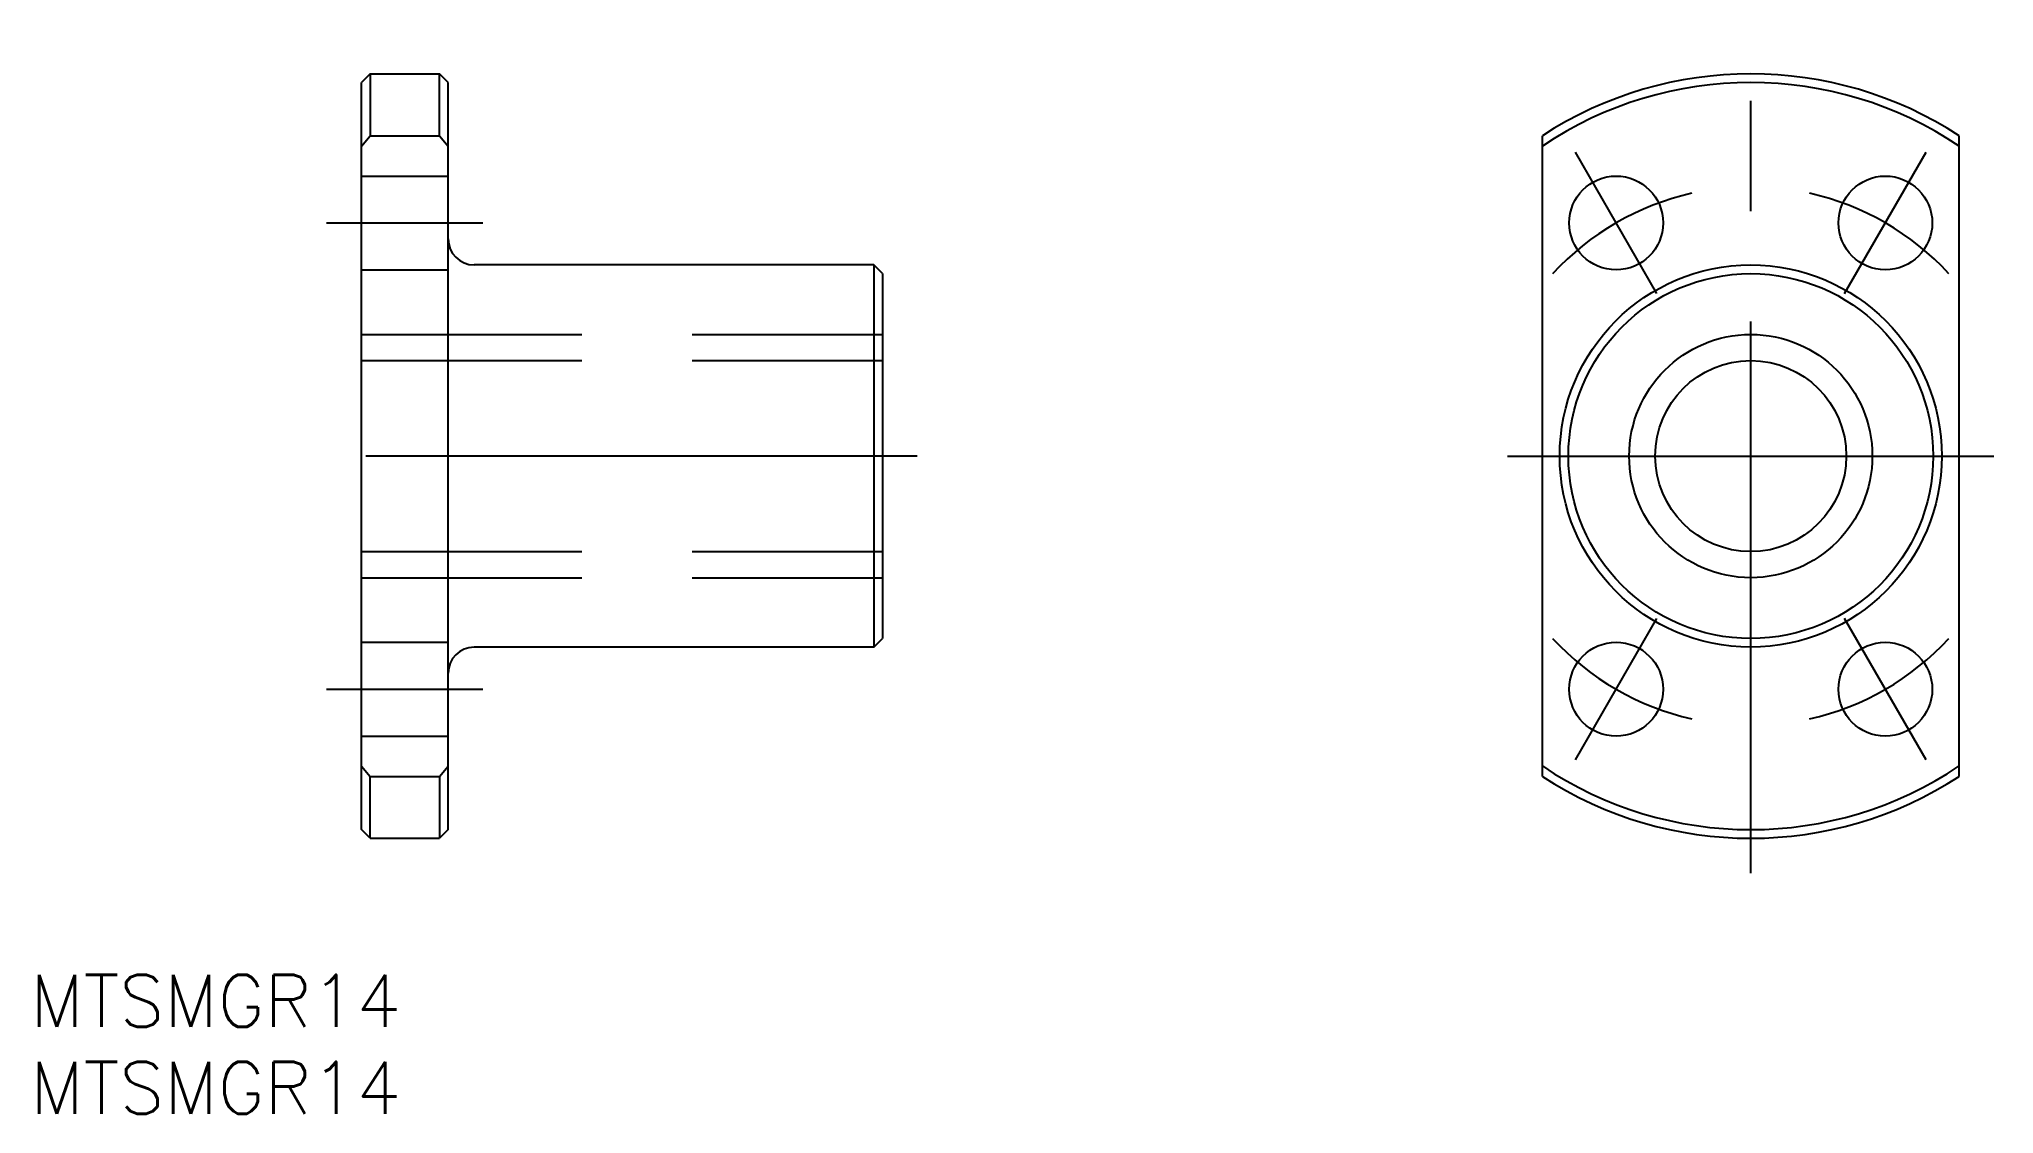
# Model space of a CAD drawing. Extents: x -99 to 14, y -38 to 24.
import ezdxf

# ---------------------------------------------------------------- set-up
doc = ezdxf.new("R2010")
doc.units = 0
doc.linetypes.add('CENTER', pattern=[50.8, 31.75, -6.35, 6.35, -6.35])
doc.linetypes.add('DASHED', pattern=[19.05, 12.7, -6.35])
doc.layers.get('0').update_dxf_attribs({"linetype": 'CONTINUOUS'})
doc.layers.add('CENTER', color=1, linetype='CENTER')
doc.styles.get("Standard").update_dxf_attribs({"font": 'txt.shx', "height": 3, "bigfont": 'bigfont.shx'})

msp = doc.modelspace()

# ---------------------------------------------------------------- linework, layer by layer
at = {"color": 7, "linetype": 'CONTINUOUS'}
for p, q in [((-79.5, 22), (-80, 21.5)), ((-80, -21.5), (-80, 21.5)), ((-79.5, 22), (-75.5, 22)), ((-79.5, 22), (-79.5, 18.44)), ((-75, 21.5), (-75.5, 22)), ((-75.5, 18.44), (-75.5, 22)), ((-75, -21.5), (-75, 21.5)), ((-80, 17.84), (-79.5, 18.44)), ((-79.5, 18.44), (-75.5, 18.44)), ((-75.5, 18.44), (-75, 17.84)), ((-12, -18.44), (-12, 18.44)), ((12, -18.44), (12, 18.44)), ((-50.5, 11), (-73.5, 11)), ((-50, 10.5), (-50.5, 11)), ((-50.5, 11), (-50.5, -11)), ((-50, 10.5), (-50, -10.5)), ((-50.5, -11), (-73.5, -11)), ((-50.5, -11), (-50, -10.5)), ((-80, -17.84), (-79.5, -18.44)), ((-75.5, -18.44), (-75, -17.84)), ((-79.5, -18.44), (-75.5, -18.44)), ((-79.5, -22), (-79.5, -18.44)), ((-75.5, -18.44), (-75.5, -22)), ((-79.5, -22), (-80, -21.5)), ((-79.5, -22), (-75.5, -22)), ((-75, -21.5), (-75.5, -22))]:
    msp.add_line(p, q, dxfattribs=at)
at = {"color": 3, "linetype": 'DASHED'}
for p, q in [((-80, 16.12), (-75, 16.12)), ((-80, 10.72), (-75, 10.72)), ((-80, 7), (-50, 7)), ((-80, 5.5), (-50, 5.5)), ((-80, -5.5), (-50, -5.5)), ((-80, -7), (-50, -7)), ((-80, -10.72), (-75, -10.72)), ((-80, -16.12), (-75, -16.12))]:
    msp.add_line(p, q, dxfattribs=at)
at = {"color": 7, "linetype": 'CONTINUOUS'}
for centre, radius in [((-7.75, 13.42), 2.7), ((7.75, 13.42), 2.7), ((0, 0), 11), ((0, 0), 10.5), ((0, 0), 5.5), ((-7.75, -13.42), 2.7), ((7.75, -13.42), 2.7)]:
    msp.add_circle(centre, radius, dxfattribs=at)
at = {"color": 3, "linetype": 'CONTINUOUS'}
msp.add_circle((0, 0), 7, dxfattribs=at)
at = {"color": 7, "linetype": 'CONTINUOUS'}
for centre, radius, start, end in [((0, 0), 22, 56.9443, 123.0557), ((0, 0), 21.5, 56.0728, 123.9272), ((-73.5, 12.5), 1.5, 180, 270), ((-73.5, -12.5), 1.5, 90, 180), ((0, 0), 21.5, 236.0728, 303.9272), ((0, 0), 22, 236.9443, 303.0557)]:
    msp.add_arc(centre, radius, start, end, dxfattribs=at)
at = {"layer": 'CENTER', "color": 1, "linetype": 'CENTER'}
for p, q in [((0, -24), (0, 24)), ((-5.4, 9.35), (-10.1, 17.49)), ((5.4, 9.35), (10.1, 17.49)), ((-82, 13.42), (-73, 13.42)), ((-48, 0), (-82, 0)), ((-14, 0), (14, 0)), ((-10.1, -17.49), (-5.4, -9.35)), ((10.1, -17.49), (5.4, -9.35)), ((-82, -13.42), (-73, -13.42))]:
    msp.add_line(p, q, dxfattribs=at)
for start, end in [(102.6138, 137.3862), (42.6138, 77.3862), (222.6138, 257.3862), (282.6138, 317.3862)]:
    msp.add_arc((0, 0), 15.5, start, end, dxfattribs=at)

# ---------------------------------------------------------------- texts
at = {"color": 7, "linetype": 'CONTINUOUS'}
for p in [(-99.07, -32.86), (-99.07, -37.86)]:
    msp.add_text('MTSMGR14', height=3, dxfattribs=at).set_placement(p)

doc.saveas('drawing.dxf')
